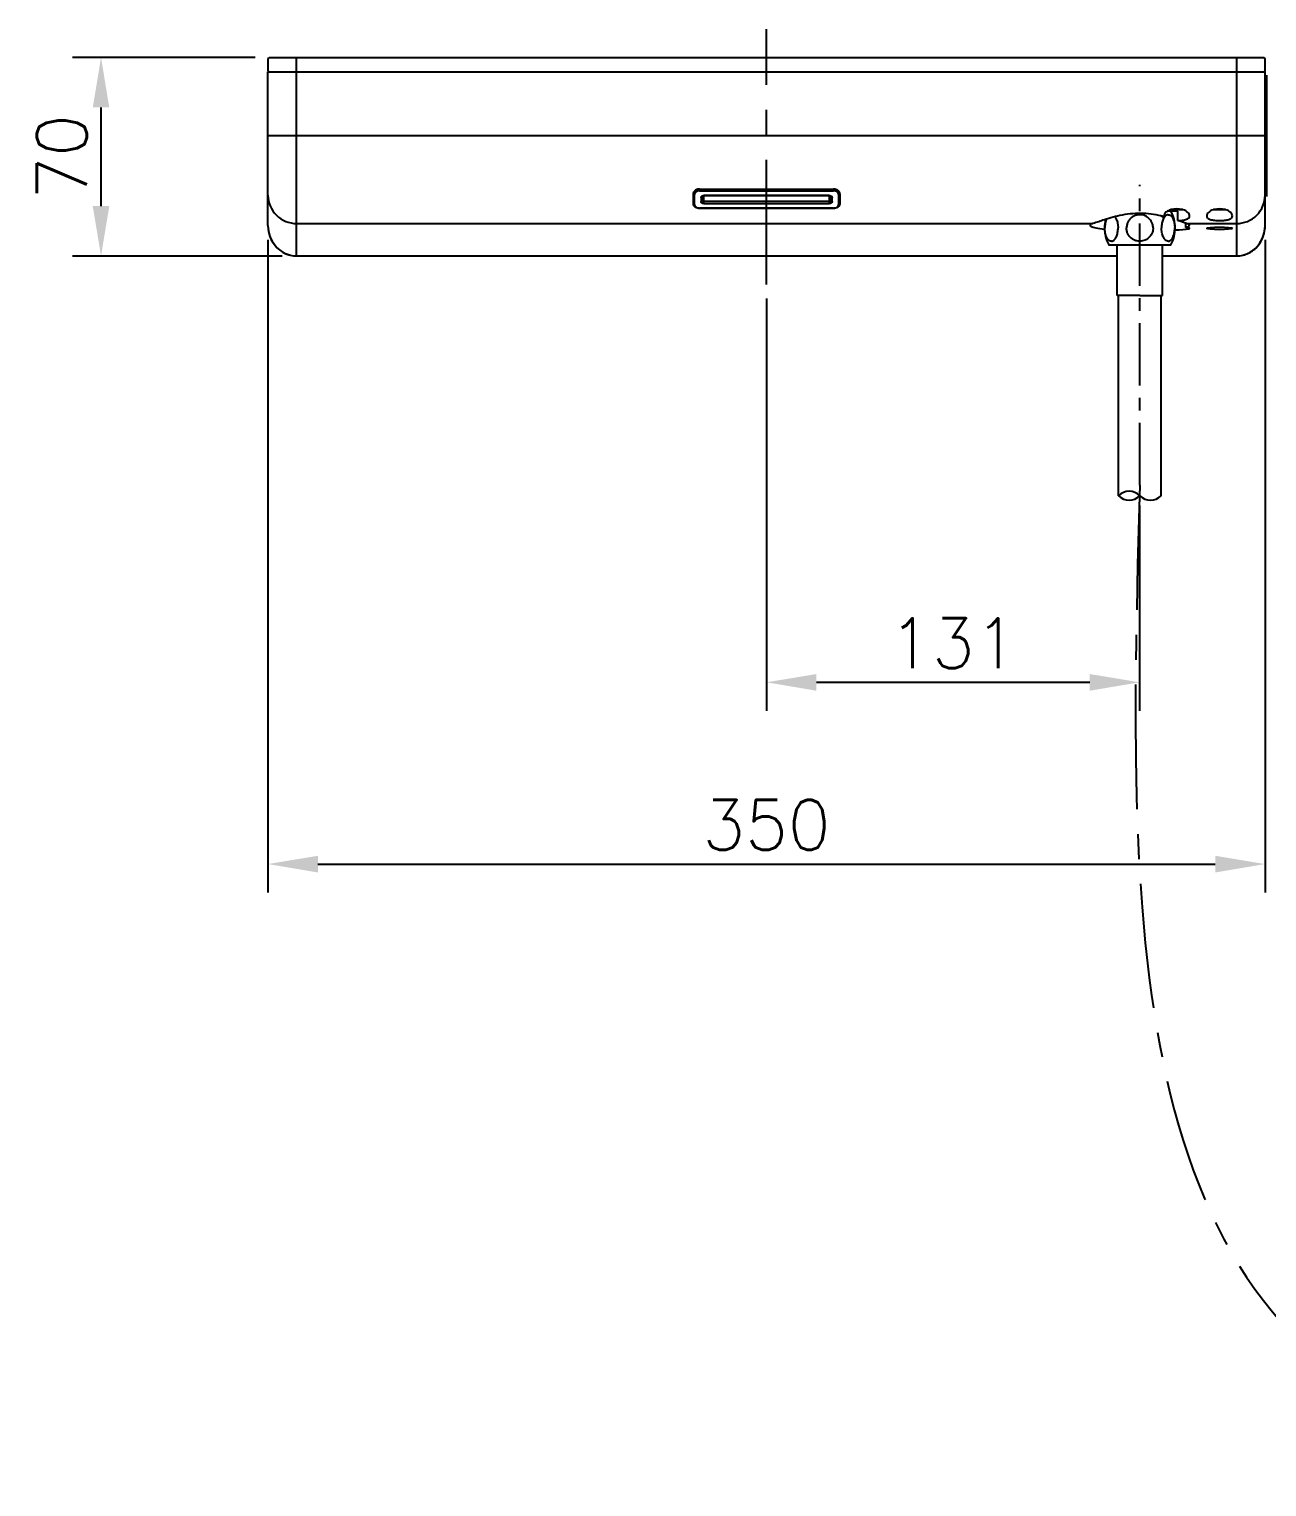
# Model space of a CAD drawing. Extents: x -6018 to -5598, y -4727 to -4430.
# Drawn here: x -5889 to -5802.1, y -4655.5 to -4553.1 of the extents above; entities that cross this region are included whole.
import ezdxf

# ---------------------------------------------------------------- set-up
doc = ezdxf.new("R2010")
doc.units = 0
doc.header["$LTSCALE"] = 7
doc.linetypes.add('CENTER', pattern=[2, 1.25, -0.25, 0.25, -0.25])
doc.layers.get('Defpoints').update_dxf_attribs({"linetype": 'CONTINUOUS'})
for name, color, linetype in [('1', 1, 'CENTER'), ('CENTER', 1, 'CENTER'), ('D', 2, 'CONTINUOUS'), ('DWG', 7, 'CONTINUOUS')]:
    doc.layers.add(name, color=color, linetype=linetype)
doc.styles.add('GHS', font='ROMANS.shx', dxfattribs={"bigfont": 'GHS.shx'})
doc.dimstyles.new('LEE', dxfattribs={"dimtxt": 3.5, "dimasz": 3.5, "dimexe": 2, "dimexo": 1, "dimgap": 1, "dimtad": 1, "dimdec": 4, "dimdsep": 46, "dimtxsty": 'GHS', "dimcen": 0, "dimclrd": 2, "dimclre": 2, "dimclrt": 2, "dimadec": 0, "dimazin": 0, "dimtfac": 1, "dimtdec": 4, "dimtmove": 0, "dimatfit": 3, "dimfxl": 1, "dimlwd": -1, "dimlwe": -1, "dimarcsym": 0})

# ---------------------------------------------------------------- blocks, each defined once
blk = doc.blocks.new('*D55')
at = {"layer": 'Defpoints', "color": 0, "transparency": 16777216}
for p in [(-5872.21, -4566.92), (-5802.21, -4566.92), (-5802.21, -4611.75)]:
    blk.add_point(p, dxfattribs=at)
at = {"layer": 'DWG', "color": 2, "transparency": 16777216}
for p, q in [((-5872.21, -4567.92), (-5872.21, -4613.75)), ((-5802.21, -4567.92), (-5802.21, -4613.75)), ((-5868.71, -4611.75), (-5805.71, -4611.75))]:
    blk.add_line(p, q, dxfattribs=at)
for points in [[(-5868.71, -4611.17), (-5868.71, -4612.34), (-5872.21, -4611.75)], [(-5805.71, -4611.17), (-5805.71, -4612.34), (-5802.21, -4611.75)]]:
    blk.add_solid(points, dxfattribs=at)
at = {"layer": 'DWG', "color": 2, "transparency": 16777216, "insert": (-5837.21, -4609), "char_height": 3.5, "attachment_point": 5, "style": 'GHS'}
blk.add_mtext('350', dxfattribs=at)
blk = doc.blocks.new('*D56')
at = {"layer": 'Defpoints', "color": 0, "transparency": 16777216}
for p in [(-5837.21, -4571.05), (-5811.02, -4585.57), (-5811.02, -4598.99)]:
    blk.add_point(p, dxfattribs=at)
at = {"layer": 'DWG', "color": 2, "transparency": 16777216}
for p, q in [((-5837.21, -4572.05), (-5837.21, -4600.99)), ((-5811.02, -4586.57), (-5811.02, -4600.99)), ((-5833.71, -4598.99), (-5814.52, -4598.99))]:
    blk.add_line(p, q, dxfattribs=at)
for points in [[(-5833.71, -4598.41), (-5833.71, -4599.58), (-5837.21, -4598.99)], [(-5814.52, -4598.41), (-5814.52, -4599.58), (-5811.02, -4598.99)]]:
    blk.add_solid(points, dxfattribs=at)
at = {"layer": 'DWG', "color": 2, "transparency": 16777216, "insert": (-5824.11, -4596.24), "char_height": 3.5, "attachment_point": 5, "style": 'GHS'}
blk.add_mtext('131', dxfattribs=at)
blk = doc.blocks.new('*D57')
at = {"layer": 'Defpoints', "color": 0, "transparency": 16777216}
for p in [(-5883.93, -4555.13), (-5872.11, -4555.13), (-5870.21, -4569.06)]:
    blk.add_point(p, dxfattribs=at)
at = {"layer": 'DWG', "color": 2, "transparency": 16777216}
for p, q in [((-5873.11, -4555.13), (-5885.93, -4555.13)), ((-5883.93, -4565.56), (-5883.93, -4558.63)), ((-5871.21, -4569.06), (-5885.93, -4569.06))]:
    blk.add_line(p, q, dxfattribs=at)
for points in [[(-5884.51, -4558.63), (-5883.35, -4558.63), (-5883.93, -4555.13)], [(-5884.51, -4565.56), (-5883.35, -4565.56), (-5883.93, -4569.06)]]:
    blk.add_solid(points, dxfattribs=at)
at = {"layer": 'DWG', "color": 2, "transparency": 16777216, "insert": (-5886.68, -4562.1), "char_height": 3.5, "attachment_point": 5, "rotation": 90, "style": 'GHS'}
blk.add_mtext('70', dxfattribs=at)
blk = doc.blocks.new('A$C156675F9')
at = {"layer": '1', "color": 7, "linetype": 'Continuous'}
for p, q in [((0.38, 19.45), (4.75, 19.45)), ((4.72, 19.43), (0.42, 19.43))]:
    blk.add_line(p, q, dxfattribs=at)
for centre, radius, start, end in [((2.55, 20.63), 2.5, 0, 28.1346), ((2.59, 20.63), 2.5, 166.0037, 180), ((2.59, 20.63), 2.5, 180, 208.1346), ((4.67, 21.14), 0.458, 133.1421, 133.7277), ((2.55, 20.63), 2.5, 331.8654, 0), ((0.42, 19.47), 0.04, 208.1346, 270), ((0.46, 20.12), 0.458, 313.1421, 313.7277), ((4.67, 20.12), 0.458, 226.2723, 226.8579), ((4.72, 19.47), 0.04, 270, 331.8654)]:
    blk.add_arc(centre, radius, start, end, dxfattribs=at)
for points, knots in [([(2.57, 21.56), (2.49, 21.56), (2.35, 21.54), (2.14, 21.47), (1.96, 21.34), (1.81, 21.18), (1.7, 20.99), (1.65, 20.8), (1.64, 20.68), (1.64, 20.63)], [0, 0, 0, 0, 0.1249872, 0.2499774, 0.3749573, 0.4999344, 0.624942, 0.7499664, 0.8375559, 0.8375559, 0.8375559, 0.8375559]), ([(3.5, 20.63), (3.5, 20.73), (3.46, 20.96), (3.28, 21.27), (3.01, 21.47), (2.76, 21.55), (2.63, 21.56), (2.57, 21.56)], [0.0577586, 0.0577586, 0.0577586, 0.0577586, 0.2496853, 0.4993824, 0.7489907, 0.8744931, 1, 1, 1, 1]), ([(4.56, 21.56), (4.52, 21.56), (4.45, 21.54), (4.39, 21.5), (4.36, 21.47)], [0, 0, 0, 0, 0.47026, 1, 1, 1, 1]), ([(4.56, 21.56), (4.6, 21.56), (4.7, 21.53), (4.82, 21.42), (4.91, 21.25), (4.98, 21.04), (5.02, 20.83), (5.02, 20.69), (5.02, 20.63)], [0, 0, 0, 0, 0.0780123, 0.1704584, 0.2832651, 0.4154218, 0.5609227, 0.6685042, 0.6685042, 0.6685042, 0.6685042]), ([(0.23, 21.25), (0.2, 21.19), (0.15, 21.04), (0.12, 20.83), (0.11, 20.69), (0.11, 20.63)], [0.2866562, 0.2866562, 0.2866562, 0.2866562, 0.4154218, 0.5609227, 0.6685042, 0.6685042, 0.6685042, 0.6685042]), ([(0.57, 19.69), (0.53, 19.69), (0.43, 19.72), (0.32, 19.84), (0.22, 20), (0.15, 20.21), (0.12, 20.42), (0.11, 20.57), (0.11, 20.63)], [0, 0, 0, 0, 0.0780123, 0.1704584, 0.2832651, 0.4154218, 0.5609227, 0.6685042, 0.6685042, 0.6685042, 0.6685042]), ([(0.77, 19.79), (0.84, 19.84), (0.94, 20.01), (1.02, 20.3), (1.04, 20.52), (1.04, 20.63)], [0, 0, 0, 0, 0.2008669, 0.4506941, 0.7094281, 0.7094281, 0.7094281, 0.7094281]), ([(0.82, 21.42), (0.86, 21.37), (0.94, 21.22), (1.02, 20.95), (1.04, 20.74), (1.04, 20.63)], [0.0507355, 0.0507355, 0.0507355, 0.0507355, 0.2008669, 0.4506941, 0.7094281, 0.7094281, 0.7094281, 0.7094281]), ([(2.57, 19.69), (2.49, 19.69), (2.35, 19.71), (2.14, 19.79), (1.96, 19.91), (1.81, 20.07), (1.7, 20.26), (1.65, 20.45), (1.64, 20.58), (1.64, 20.63)], [0, 0, 0, 0, 0.1249872, 0.2499774, 0.3749573, 0.4999344, 0.624942, 0.7499664, 0.8375559, 0.8375559, 0.8375559, 0.8375559]), ([(3.5, 20.63), (3.5, 20.53), (3.46, 20.3), (3.28, 19.98), (3.01, 19.79), (2.76, 19.71), (2.63, 19.69), (2.57, 19.69)], [0.0577586, 0.0577586, 0.0577586, 0.0577586, 0.2496853, 0.4993824, 0.7489907, 0.8744931, 1, 1, 1, 1]), ([(4.36, 21.47), (4.3, 21.41), (4.19, 21.24), (4.11, 20.95), (4.09, 20.74), (4.09, 20.63)], [0, 0, 0, 0, 0.2008669, 0.4506941, 0.7094281, 0.7094281, 0.7094281, 0.7094281]), ([(4.36, 19.79), (4.3, 19.84), (4.19, 20.01), (4.11, 20.3), (4.09, 20.52), (4.09, 20.63)], [0, 0, 0, 0, 0.2008669, 0.4506941, 0.7094281, 0.7094281, 0.7094281, 0.7094281]), ([(4.56, 19.69), (4.6, 19.69), (4.7, 19.72), (4.82, 19.84), (4.91, 20), (4.98, 20.21), (5.02, 20.42), (5.02, 20.57), (5.02, 20.63)], [0, 0, 0, 0, 0.0780123, 0.1704584, 0.2832651, 0.4154218, 0.5609227, 0.6685042, 0.6685042, 0.6685042, 0.6685042]), ([(0.57, 19.69), (0.61, 19.69), (0.68, 19.71), (0.74, 19.76), (0.77, 19.78)], [0, 0, 0, 0, 0.47026, 1, 1, 1, 1]), ([(4.56, 19.69), (4.52, 19.69), (4.45, 19.71), (4.39, 19.76), (4.36, 19.78)], [0, 0, 0, 0, 0.47026, 1, 1, 1, 1])]:
    blk.add_open_spline(points, degree=3, knots=knots, dxfattribs=at)
at = {"layer": 'D'}
for centre, start, end in [((1.82, 1.07), 45.355, 134.645), ((1.82, 2.59), 225.355, 314.645), ((3.32, 2.59), 225.355, 314.645)]:
    blk.add_arc(centre, 1.07, start, end, dxfattribs=at)
at = {"layer": 'DWG'}
for p, q in [((0.99, 15.89), (0.99, 19.43)), ((4.15, 15.89), (4.15, 19.43)), ((2.57, 15.89), (0.99, 15.89)), ((1.07, 1.83), (1.07, 15.89)), ((2.57, 15.89), (4.15, 15.89)), ((4.07, 1.83), (4.07, 15.89))]:
    blk.add_line(p, q, dxfattribs=at)

msp = doc.modelspace()

# ---------------------------------------------------------------- linework, layer by layer
at = {"layer": '1', "color": 7, "linetype": 'Continuous'}
for p, q in [((-5872.10907, -4555.13374), (-5802.30907, -4555.13374)), ((-5870.20907, -4569.0565), (-5870.20907, -4555.13374)), ((-5804.20907, -4555.13374), (-5804.20907, -4569.0565)), ((-5872.20907, -4555.23374), (-5872.20907, -4556.03374)), ((-5872.20907, -4556.13374), (-5802.20907, -4556.13374)), ((-5872.20907, -4566.91633), (-5872.20907, -4556.13374)), ((-5802.20907, -4556.03374), (-5802.20907, -4555.23374)), ((-5802.20907, -4566.91633), (-5802.20907, -4556.13374)), ((-5802.08907, -4556.61374), (-5802.20907, -4556.61374)), ((-5802.08907, -4564.87339), (-5802.08907, -4556.35412)), ((-5802.20907, -4560.61374), (-5872.20907, -4560.61374)), ((-5841.90907, -4564.36341), (-5832.50907, -4564.36341)), ((-5841.90907, -4564.48941), (-5841.90907, -4564.36341)), ((-5832.50907, -4564.36341), (-5832.50907, -4564.48941)), ((-5842.36907, -4564.72086), (-5842.36907, -4565.41424)), ((-5842.31, -4564.54869), (-5842.34639, -4564.61263)), ((-5842.30907, -4565.4228), (-5842.30907, -4564.54905)), ((-5842.30907, -4564.71569), (-5842.29735, -4564.73569)), ((-5842.29735, -4564.73569), (-5842.26907, -4564.74397)), ((-5842.26907, -4565.45108), (-5842.26907, -4564.74397)), ((-5832.50907, -4564.43285), (-5841.90907, -4564.43285)), ((-5841.90907, -4564.48941), (-5832.50907, -4564.48941)), ((-5841.80907, -4564.95611), (-5841.80907, -4565.23895)), ((-5841.70907, -4564.88539), (-5841.70907, -4565.16824)), ((-5832.80907, -4564.81468), (-5841.60907, -4564.81468)), ((-5841.60907, -4565.38037), (-5841.60907, -4564.81468)), ((-5832.80907, -4564.84397), (-5841.60907, -4564.84397)), ((-5832.80907, -4565.23895), (-5841.60907, -4565.23895)), ((-5841.60907, -4565.38037), (-5832.80907, -4565.38037)), ((-5832.80907, -4564.81468), (-5832.80907, -4565.38037)), ((-5832.70907, -4565.16824), (-5832.70907, -4564.88539)), ((-5832.60907, -4565.23895), (-5832.60907, -4564.95611)), ((-5832.14907, -4564.74397), (-5832.12078, -4564.73569)), ((-5832.14907, -4564.74397), (-5832.14907, -4565.45108)), ((-5832.12078, -4564.73569), (-5832.10907, -4564.71569)), ((-5832.10907, -4564.54907), (-5832.10907, -4565.4228)), ((-5832.07164, -4564.61287), (-5832.10812, -4564.54871)), ((-5832.04907, -4565.41424), (-5832.04907, -4564.72086)), ((-5802.08907, -4564.61374), (-5802.20907, -4564.61374)), ((-5842.29735, -4565.4428), (-5842.30907, -4565.4228)), ((-5842.26907, -4565.45108), (-5842.29735, -4565.4428)), ((-5832.50907, -4565.70564), (-5841.90907, -4565.70564)), ((-5841.90907, -4565.71735), (-5841.90907, -4565.70564)), ((-5832.50907, -4565.71735), (-5841.90907, -4565.71735)), ((-5832.50907, -4565.70564), (-5832.50907, -4565.71735)), ((-5832.12078, -4565.4428), (-5832.14907, -4565.45108)), ((-5832.10907, -4565.4228), (-5832.12078, -4565.4428)), ((-5809.30542, -4566.28852), (-5809.32061, -4566.28481)), ((-5809.30765, -4566.2041), (-5809.31129, -4566.24224)), ((-5809.31129, -4566.24224), (-5809.3026, -4566.2878)), ((-5809.27382, -4566.11525), (-5809.30765, -4566.2041)), ((-5809.22952, -4566.05184), (-5809.27382, -4566.11525)), ((-5809.17023, -4565.99061), (-5809.22952, -4566.05184)), ((-5808.339, -4565.91374), (-5809.0663, -4565.91374)), ((-5807.96023, -4565.81374), (-5808.86236, -4565.81374)), ((-5808.339, -4566.57529), (-5808.339, -4565.91374)), ((-5804.95801, -4565.81374), (-5805.86014, -4565.81374)), ((-5870.20907, -4566.77993), (-5814.29451, -4566.77993)), ((-5807.72363, -4566.77993), (-5808.339, -4566.57529)), ((-5807.79392, -4566.75867), (-5807.79392, -4567.05149)), ((-5807.72363, -4566.77993), (-5804.20907, -4566.77993)), ((-5870.20907, -4569.0565), (-5812.58907, -4569.0565)), ((-5809.42907, -4569.0565), (-5804.20907, -4569.0565))]:
    msp.add_line(p, q, dxfattribs=at)
for points in [[(-5872.20907, -4566.91628), (-5872.19308, -4567.18384), (-5872.14741, -4567.44161), (-5872.07455, -4567.68662), (-5871.97634, -4567.91751), (-5871.85458, -4568.13235), (-5871.71133, -4568.32904), (-5871.54833, -4568.50584), (-5871.36805, -4568.66064), (-5871.17274, -4568.7918), (-5870.96586, -4568.89747), (-5870.75079, -4568.97655), (-5870.53171, -4569.02847), (-5870.31295, -4569.05359), (-5870.20907, -4569.05649)], [(-5804.20907, -4569.05649), (-5804.09651, -4569.05309), (-5803.87844, -4569.02706), (-5803.66014, -4568.97437), (-5803.44598, -4568.8947), (-5803.24005, -4568.78865), (-5803.04574, -4568.65731), (-5802.8664, -4568.50256), (-5802.70426, -4568.32593), (-5802.56166, -4568.12935), (-5802.44053, -4567.91484), (-5802.34302, -4567.68512), (-5802.27049, -4567.44056), (-5802.22495, -4567.18255), (-5802.20907, -4566.91625)]]:
    msp.add_lwpolyline(points, dxfattribs=at)
for centre, radius, start, end in [((-5872.10907, -4555.23374), 0.1, 90, 180), ((-5802.30907, -4555.23374), 0.1, 0, 90), ((-5872.10907, -4556.03374), 0.1, 180, 255), ((-5802.30907, -4556.03374), 0.1, 270, 0), ((-5842.11815, -4564.87368), 0.2636, 220.5396197, 223.2792347), ((-5809.9089, -4566.96526), 0.81656, 48.2434708, 51.2332591), ((-5809.91069, -4566.96728), 0.81925, 46.0576448, 48.2437527), ((-5808.41126, -4567.02146), 1.29076, 107.9818901, 110.5206293), ((-5811.0283, -4567.0926), 2.5, 21.9221684, 28.1346142), ((-5808.41001, -4567.01742), 1.28652, 69.4713958, 72.0178331), ((-5805.40904, -4567.02146), 1.29076, 107.9818901, 110.5206293), ((-5805.40779, -4567.01742), 1.28652, 69.4713958, 72.0178331)]:
    msp.add_arc(centre, radius, start, end, dxfattribs=at)
for centre, major_axis, start_param, end_param in [((-5811.00907, -4566.90646), (3.5, 0), 2.789626943, 3.925035532), ((-5808.40907, -4567.12038), (0.9, 0), -1.706964645, 0.818249834)]:
    msp.add_ellipse(centre, major_axis=major_axis, ratio=0.104862618, start_param=start_param, end_param=end_param, dxfattribs=at)
msp.add_ellipse((-5805.40907, -4567.12038), major_axis=(0.9, 0), ratio=0.104862618, dxfattribs=at)
for points, knots in [([(-5841.90907, -4564.36341), (-5841.94946, -4564.36341), (-5842.09858, -4564.37848), (-5842.24564, -4564.45982), (-5842.31, -4564.54869)], [0, 0, 0, 0, 0.26906648, 1, 1, 1, 1]), ([(-5832.10812, -4564.54871), (-5832.12866, -4564.52034), (-5832.23464, -4564.41157), (-5832.39375, -4564.36341), (-5832.50907, -4564.36341)], [0, 0, 0, 0, 0.232938508, 1, 1, 1, 1]), ([(-5872.20907, -4564.79084), (-5872.20907, -4565.29871), (-5871.7797, -4566.35823), (-5870.71891, -4566.77993), (-5870.20907, -4566.77993)], [0, 0, 0, 0, 0.499033378, 1, 1, 1, 1]), ([(-5842.19191, -4564.51569), (-5842.22627, -4564.53999), (-5842.28485, -4564.59776), (-5842.30907, -4564.67821), (-5842.30907, -4564.71569)], [0, 0, 0, 0, 0.528927501, 1, 1, 1, 1]), ([(-5841.90907, -4564.48941), (-5841.95545, -4564.48941), (-5842.04544, -4564.50154), (-5842.16327, -4564.55482), (-5842.24716, -4564.63778), (-5842.26907, -4564.71024), (-5842.26907, -4564.74397)], [0, 0, 0, 0, 0.287993344, 0.55534355, 0.790514372, 1, 1, 1, 1]), ([(-5841.90907, -4564.43285), (-5841.93514, -4564.43285), (-5842.03387, -4564.4396), (-5842.13232, -4564.47355), (-5842.19191, -4564.51569)], [0, 0, 0, 0, 0.263157032, 1, 1, 1, 1]), ([(-5841.80907, -4564.95611), (-5841.80907, -4564.93456), (-5841.79255, -4564.88776), (-5841.75506, -4564.85751), (-5841.73346, -4564.84537)], [0, 0, 0, 0, 0.465002164, 1, 1, 1, 1]), ([(-5841.80907, -4564.95611), (-5841.79013, -4564.95611), (-5841.76471, -4564.95114), (-5841.74312, -4564.93877), (-5841.73836, -4564.93539)], [0, 0, 0, 0, 0.764383764, 1, 1, 1, 1]), ([(-5841.73836, -4565.21824), (-5841.74312, -4565.22161), (-5841.76471, -4565.23398), (-5841.79013, -4565.23895), (-5841.80907, -4565.23895)], [0, 0, 0, 0, 0.235616236, 1, 1, 1, 1]), ([(-5841.60907, -4565.38037), (-5841.65819, -4565.38037), (-5841.73205, -4565.36211), (-5841.79686, -4565.29797), (-5841.80907, -4565.25769), (-5841.80907, -4565.23895)], [0, 0, 0, 0, 0.552513785, 0.789173803, 1, 1, 1, 1]), ([(-5841.73836, -4564.93539), (-5841.73389, -4564.93224), (-5841.71879, -4564.91965), (-5841.70907, -4564.89965), (-5841.70907, -4564.88539)], [0, 0, 0, 0, 0.277384368, 1, 1, 1, 1]), ([(-5841.70907, -4565.16824), (-5841.70907, -4565.18249), (-5841.71879, -4565.20249), (-5841.73389, -4565.21508), (-5841.73836, -4565.21824)], [0, 0, 0, 0, 0.722615632, 1, 1, 1, 1]), ([(-5841.73346, -4564.84537), (-5841.7245, -4564.84033), (-5841.68547, -4564.82211), (-5841.64176, -4564.81468), (-5841.60907, -4564.81468)], [0, 0, 0, 0, 0.239171791, 1, 1, 1, 1]), ([(-5841.60907, -4564.84397), (-5841.62565, -4564.84397), (-5841.6497, -4564.84697), (-5841.67768, -4564.85797), (-5841.69278, -4564.86585), (-5841.70263, -4564.87628), (-5841.70713, -4564.87874), (-5841.70907, -4564.88651), (-5841.70907, -4564.88539)], [0, 0, 0, 0, 0.440997677, 0.633827608, 0.792120736, 0.905590518, 0.970315108, 1, 1, 1, 1]), ([(-5841.67978, -4565.21824), (-5841.68424, -4565.21508), (-5841.69935, -4565.20249), (-5841.70907, -4565.18249), (-5841.70907, -4565.16824)], [0, 0, 0, 0, 0.277384368, 1, 1, 1, 1]), ([(-5841.60907, -4565.23895), (-5841.62801, -4565.23895), (-5841.65343, -4565.23398), (-5841.67501, -4565.22161), (-5841.67978, -4565.21824)], [0, 0, 0, 0, 0.764383764, 1, 1, 1, 1]), ([(-5832.80907, -4564.81468), (-5832.79793, -4564.81468), (-5832.75506, -4564.81722), (-5832.71241, -4564.82978), (-5832.68468, -4564.84537)], [0, 0, 0, 0, 0.259385585, 1, 1, 1, 1]), ([(-5832.70907, -4564.88539), (-5832.70907, -4564.88651), (-5832.71101, -4564.87874), (-5832.71551, -4564.87628), (-5832.72536, -4564.86585), (-5832.74046, -4564.85796), (-5832.76844, -4564.84697), (-5832.79249, -4564.84397), (-5832.80907, -4564.84397)], [0, 0, 0, 0, 0.029700319, 0.094441852, 0.207928045, 0.366220239, 0.559044132, 1, 1, 1, 1]), ([(-5832.73836, -4565.21824), (-5832.74312, -4565.22161), (-5832.76471, -4565.23398), (-5832.79013, -4565.23895), (-5832.80907, -4565.23895)], [0, 0, 0, 0, 0.235616236, 1, 1, 1, 1]), ([(-5832.60907, -4565.23895), (-5832.60907, -4565.25769), (-5832.62127, -4565.29797), (-5832.68608, -4565.36211), (-5832.75995, -4565.38037), (-5832.80907, -4565.38037)], [0, 0, 0, 0, 0.210826404, 0.447486524, 1, 1, 1, 1]), ([(-5832.70907, -4565.16824), (-5832.70907, -4565.18249), (-5832.71879, -4565.20249), (-5832.73389, -4565.21508), (-5832.73836, -4565.21824)], [0, 0, 0, 0, 0.722615632, 1, 1, 1, 1]), ([(-5832.70907, -4564.88539), (-5832.70907, -4564.89965), (-5832.69935, -4564.91965), (-5832.68424, -4564.93224), (-5832.67978, -4564.93539)], [0, 0, 0, 0, 0.722615632, 1, 1, 1, 1]), ([(-5832.67978, -4565.21824), (-5832.68424, -4565.21508), (-5832.69935, -4565.20249), (-5832.70907, -4565.18249), (-5832.70907, -4565.16824)], [0, 0, 0, 0, 0.277384368, 1, 1, 1, 1]), ([(-5832.68468, -4564.84537), (-5832.66307, -4564.85751), (-5832.62559, -4564.88776), (-5832.60907, -4564.93456), (-5832.60907, -4564.95611)], [0, 0, 0, 0, 0.534997326, 1, 1, 1, 1]), ([(-5832.67978, -4564.93539), (-5832.67501, -4564.93877), (-5832.65343, -4564.95114), (-5832.62801, -4564.95611), (-5832.60907, -4564.95611)], [0, 0, 0, 0, 0.235616236, 1, 1, 1, 1]), ([(-5832.60907, -4565.23895), (-5832.62801, -4565.23895), (-5832.65343, -4565.23398), (-5832.67501, -4565.22161), (-5832.67978, -4565.21824)], [0, 0, 0, 0, 0.764383764, 1, 1, 1, 1]), ([(-5832.22623, -4564.51569), (-5832.24529, -4564.50221), (-5832.33162, -4564.45271), (-5832.4333, -4564.43285), (-5832.50907, -4564.43285)], [0, 0, 0, 0, 0.235616236, 1, 1, 1, 1]), ([(-5832.14907, -4564.74397), (-5832.14907, -4564.71024), (-5832.17098, -4564.63778), (-5832.25486, -4564.55482), (-5832.3727, -4564.50154), (-5832.46269, -4564.48941), (-5832.50907, -4564.48941)], [0, 0, 0, 0, 0.209485539, 0.444656321, 0.712006542, 1, 1, 1, 1]), ([(-5832.10907, -4564.71569), (-5832.10907, -4564.67821), (-5832.13329, -4564.59776), (-5832.19186, -4564.53999), (-5832.22623, -4564.51569)], [0, 0, 0, 0, 0.471072499, 1, 1, 1, 1]), ([(-5804.20907, -4566.77993), (-5803.69923, -4566.77993), (-5802.63844, -4566.35823), (-5802.20907, -4565.29871), (-5802.20907, -4564.79084)], [0, 0, 0, 0, 0.500966622, 1, 1, 1, 1]), ([(-5842.34638, -4565.5038), (-5842.33836, -4565.51906), (-5842.29401, -4565.58294), (-5842.22415, -4565.62492), (-5842.16865, -4565.64737)], [0, 0, 0, 0, 0.223607473, 1, 1, 1, 1]), ([(-5841.90907, -4565.71735), (-5841.95991, -4565.71735), (-5842.05911, -4565.70375), (-5842.19002, -4565.64339), (-5842.28449, -4565.54721), (-5842.30907, -4565.46283), (-5842.30907, -4565.4228)], [0, 0, 0, 0, 0.279606995, 0.542082239, 0.7798562, 1, 1, 1, 1]), ([(-5842.26907, -4565.45108), (-5842.26907, -4565.48482), (-5842.24716, -4565.55727), (-5842.16327, -4565.64024), (-5842.04544, -4565.69351), (-5841.95545, -4565.70564), (-5841.90907, -4565.70564)], [0, 0, 0, 0, 0.209485539, 0.444656321, 0.712006542, 1, 1, 1, 1]), ([(-5832.10907, -4565.4228), (-5832.10907, -4565.46282), (-5832.13364, -4565.54721), (-5832.22812, -4565.64339), (-5832.35903, -4565.70375), (-5832.45823, -4565.71735), (-5832.50907, -4565.71735)], [0, 0, 0, 0, 0.220142737, 0.457920553, 0.720397184, 1, 1, 1, 1]), ([(-5832.50907, -4565.70564), (-5832.46269, -4565.70564), (-5832.3727, -4565.69351), (-5832.25486, -4565.64024), (-5832.17098, -4565.55727), (-5832.14907, -4565.48482), (-5832.14907, -4565.45108)], [0, 0, 0, 0, 0.287993344, 0.55534355, 0.790514372, 1, 1, 1, 1]), ([(-5832.24955, -4565.64739), (-5832.22947, -4565.63928), (-5832.16031, -4565.60652), (-5832.09762, -4565.55286), (-5832.07186, -4565.504)], [0, 0, 0, 0, 0.28164884, 1, 1, 1, 1]), ([(-5809.32061, -4566.28481), (-5809.79128, -4566.17034), (-5810.77146, -4566.01833), (-5812.19031, -4566.13518), (-5813.36008, -4566.45157), (-5814.02403, -4566.7027), (-5814.29451, -4566.77993)], [0, 0, 0, 0, 0.286178623, 0.581056001, 0.833814098, 1, 1, 1, 1]), ([(-5809.39761, -4566.32859), (-5809.4096, -4566.31896), (-5809.45808, -4566.28224), (-5809.51072, -4566.25099), (-5809.55167, -4566.23131)], [0, 0, 0, 0, 0.252867688, 1, 1, 1, 1]), ([(-5808.86373, -4565.8126), (-5808.89463, -4565.82417), (-5809.00384, -4565.87), (-5809.10667, -4565.93339), (-5809.17023, -4565.99061)], [0, 0, 0, 0, 0.278402503, 1, 1, 1, 1]), ([(-5808.339, -4566.57529), (-5808.22798, -4566.57274), (-5808.02403, -4566.55808), (-5807.76066, -4566.4995), (-5807.5678, -4566.40554), (-5807.51129, -4566.29081), (-5807.51129, -4566.24224)], [0, 0, 0, 0, 0.348604972, 0.63863241, 0.847546215, 1, 1, 1, 1]), ([(-5807.51129, -4566.24224), (-5807.51129, -4566.15666), (-5807.64652, -4565.95744), (-5807.83805, -4565.85786), (-5807.95886, -4565.8126)], [0, 0, 0, 0, 0.398800805, 1, 1, 1, 1]), ([(-5805.86151, -4565.8126), (-5805.98233, -4565.85784), (-5806.17387, -4565.95741), (-5806.30907, -4566.15665), (-5806.30907, -4566.24224)], [0, 0, 0, 0, 0.601169623, 1, 1, 1, 1]), ([(-5806.30907, -4566.24224), (-5806.30907, -4566.29348), (-5806.24429, -4566.41533), (-5806.03296, -4566.50843), (-5805.74762, -4566.56478), (-5805.40909, -4566.58228), (-5805.07056, -4566.56474), (-5804.78521, -4566.50844), (-5804.57381, -4566.41537), (-5804.50907, -4566.2935), (-5804.50907, -4566.24224)], [0, 0, 0, 0, 0.074827791, 0.180068817, 0.326638677, 0.499985221, 0.673332647, 0.81991247, 0.925155423, 1, 1, 1, 1]), ([(-5804.50907, -4566.24224), (-5804.50907, -4566.15666), (-5804.6443, -4565.95744), (-5804.83583, -4565.85786), (-5804.95664, -4565.8126)], [0, 0, 0, 0, 0.398800805, 1, 1, 1, 1]), ([(-5872.20907, -4566.91633), (-5872.20833, -4567.42327), (-5871.92211, -4568.23865), (-5871.06552, -4568.91619), (-5870.49622, -4569.05268), (-5870.20907, -4569.05268)], [0, 0, 0, 0, 0.474637907, 0.731142471, 1, 1, 1, 1]), ([(-5807.79392, -4567.05149), (-5807.72123, -4567.03377), (-5807.62695, -4567.01131), (-5807.50907, -4566.94086), (-5807.50907, -4566.90646)], [0, 0, 0, 0, 0.685025289, 1, 1, 1, 1]), ([(-5807.50907, -4566.90646), (-5807.50907, -4566.87848), (-5807.59284, -4566.81637), (-5807.66844, -4566.79569), (-5807.72363, -4566.77993)], [0, 0, 0, 0, 0.327765256, 1, 1, 1, 1]), ([(-5804.20907, -4569.05268), (-5803.92194, -4569.05287), (-5803.35267, -4568.91611), (-5802.49604, -4568.23875), (-5802.2098, -4567.42328), (-5802.20907, -4566.91633)], [0, 0, 0, 0, 0.268833583, 0.525345842, 1, 1, 1, 1])]:
    msp.add_open_spline(points, degree=3, knots=knots, dxfattribs=at)
for points in [[(-5842.34639, -4564.61263), (-5842.3608, -4564.64656), (-5842.36907, -4564.684), (-5842.36907, -4564.72086)], [(-5842.36907, -4564.91645), (-5842.36907, -4564.9625), (-5842.3484, -4565.01001), (-5842.31847, -4565.04501)], [(-5832.10811, -4565.05443), (-5832.07382, -4565.01801), (-5832.04907, -4564.96648), (-5832.04907, -4564.91645)], [(-5832.04907, -4564.72086), (-5832.04907, -4564.68409), (-5832.05729, -4564.64673), (-5832.07164, -4564.61287)], [(-5842.36907, -4565.41424), (-5842.36907, -4565.44503), (-5842.36072, -4565.47654), (-5842.34638, -4565.5038)], [(-5832.07186, -4565.504), (-5832.05746, -4565.47669), (-5832.04907, -4565.4451), (-5832.04907, -4565.41424)], [(-5808.01284, -4565.79374), (-5808.27393, -4565.74483), (-5808.54865, -4565.74483), (-5808.80974, -4565.79374)], [(-5805.01062, -4565.79374), (-5805.27171, -4565.74483), (-5805.54643, -4565.74483), (-5805.80752, -4565.79374)]]:
    msp.add_open_spline(points, degree=3, dxfattribs=at)
at = {"layer": 'CENTER'}
msp.add_line((-5837.20907, -4571.05268), (-5837.20907, -4553.13374), dxfattribs=at)
at = {"layer": 'CENTER', "ltscale": 0.5}
msp.add_line((-5811.00907, -4585.15421), (-5811.00907, -4564.07279), dxfattribs=at)
at = {"layer": 'CENTER'}
msp.add_open_spline([(-5811.00907, -4585.15421), (-5811.84175, -4614.74728), (-5813.08442, -4658.91142), (-5756.49577, -4653.57992), (-5754.24139, -4640.68305), (-5754.03194, -4639.28884)], degree=3, knots=[0, 0, 0, 0, 70.343900746, 104.979901729, 109.113794324, 109.113794324, 109.113794324, 109.113794324], dxfattribs=at)

# ---------------------------------------------------------------- block references
at = {"layer": 'DWG'}
msp.add_blockref('A$C156675F9', (-5813.57521, -4587.71923), dxfattribs=at)

# ---------------------------------------------------------------- dimensions: what is measured, and where the dimension line sits
dim = msp.add_linear_dim(base=(-5883.92898, -4555.13374), p1=(-5870.20907, -4569.0565), p2=(-5872.10907, -4555.13374), angle=90, text='70', dimstyle='LEE', dxfattribs=at)
dim.commit()
dim.dimension.update_dxf_attribs({"geometry": '*D57', "text_midpoint": (-5883.92898, -4562.09512), "dimtype": 160})
for base, p1, p2, text, picture, middle in [((-5802.20907, -4611.75231), (-5872.20907, -4566.91628), (-5802.20907, -4566.91625), '350', '*D55', (-5837.20907, -4611.75231)), ((-5811.01788, -4598.99312), (-5837.20907, -4571.05268), (-5811.01788, -4585.57405), '131', '*D56', (-5824.11348, -4598.99312))]:
    dim = msp.add_linear_dim(base=base, p1=p1, p2=p2, text=text, dimstyle='LEE', dxfattribs=at)
    dim.commit()
    dim.dimension.update_dxf_attribs({"geometry": picture, "text_midpoint": middle, "dimtype": 160})

doc.saveas('drawing.dxf')
